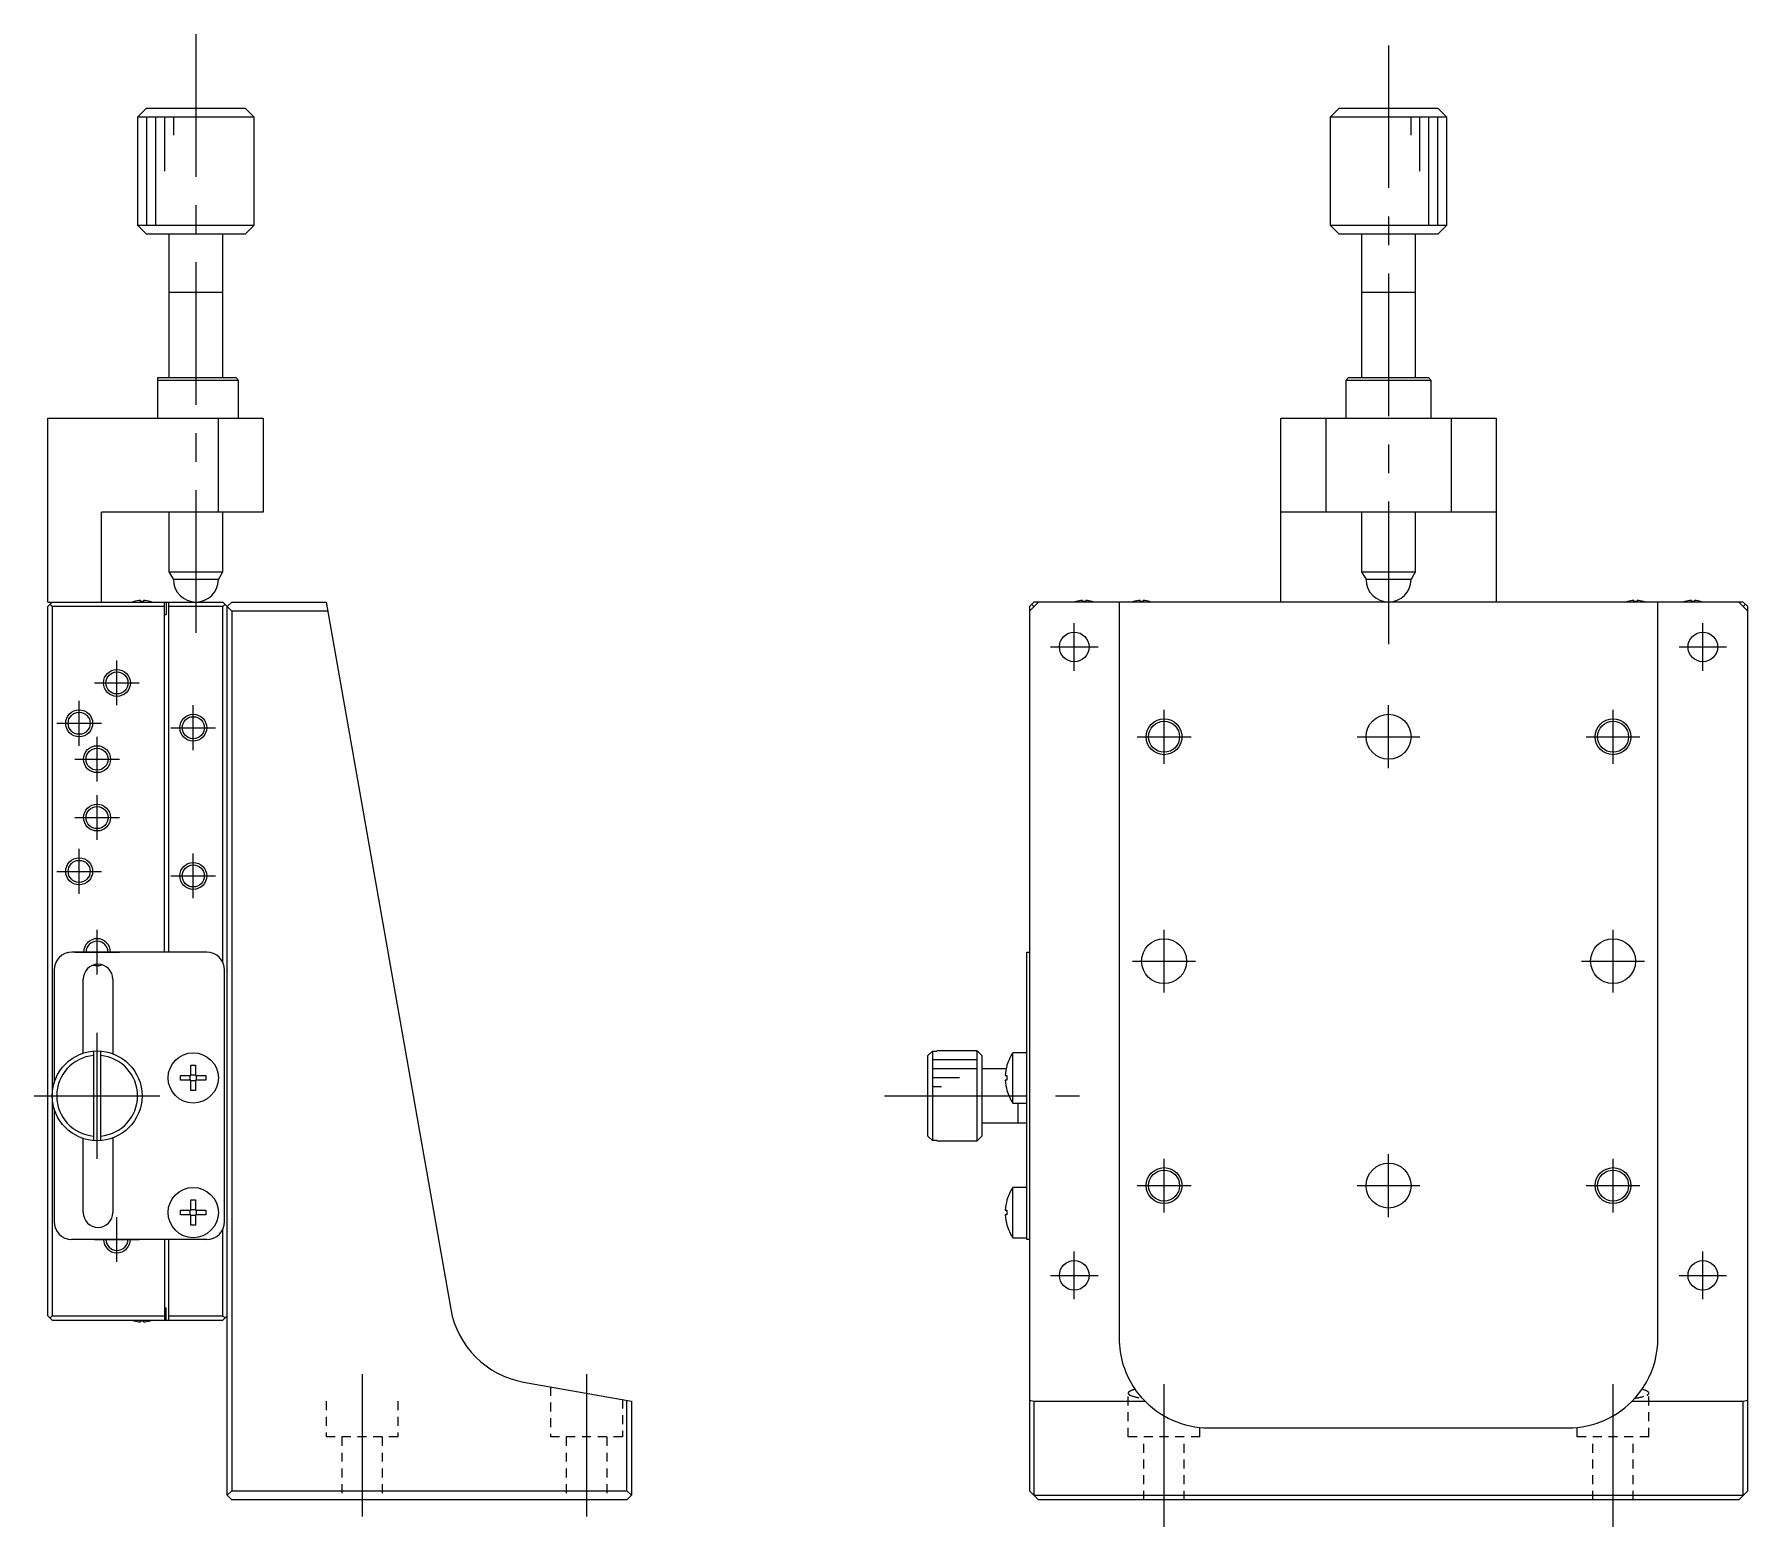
# Model space of a CAD drawing. Extents: x 0 to 426, y -8 to 382.
# Drawn here: x 234.7 to 425.6, y 124.1 to 290.4 of the extents above; entities that cross this region are included whole.
import ezdxf

# ---------------------------------------------------------------- set-up
doc = ezdxf.new("R2010")
doc.units = 0
doc.header["$LTSCALE"] = 0.5
doc.linetypes.add('CENTER', pattern=[50.8, 31.75, -6.35, 6.35, -6.35])
doc.linetypes.add('DASHED', pattern=[3.5, 2, -1.5])
for name, color, linetype in [('MSM_CENTER', 1, 'CENTER'), ('MSM_CONTINUOUS', 7, 'CONTINUOUS'), ('MSM_DASHED', 4, 'DASHED'), ('MSM_NARROW', 5, 'CONTINUOUS')]:
    doc.layers.add(name, color=color, linetype=linetype)

msp = doc.modelspace()

# ---------------------------------------------------------------- linework, layer by layer
at = {"layer": 'MSM_CENTER'}
for p, q in [((252.739056, 290.374843), (252.739056, 222.624843)), ((385.560376, 289.124843), (385.560376, 220.624843)), ((350.560376, 219.474843), (350.560376, 224.774843)), ((420.560376, 219.474843), (420.560376, 224.774843)), ((347.910376, 222.124843), (353.210376, 222.124843)), ((417.910376, 222.124843), (423.210376, 222.124843)), ((243.939056, 215.624843), (243.939056, 220.624843)), ((241.439056, 218.124843), (246.439056, 218.124843)), ((239.739056, 211.124843), (239.739056, 216.124843)), ((252.439056, 210.624843), (252.439056, 215.624843)), ((360.560376, 209.124843), (360.560376, 215.124843)), ((385.560376, 208.624843), (385.560376, 215.624843)), ((410.560376, 209.124843), (410.560376, 215.124843)), ((237.239056, 213.624843), (242.239056, 213.624843)), ((241.739056, 207.124843), (241.739056, 212.124843)), ((249.939056, 213.124843), (254.939056, 213.124843)), ((357.560376, 212.124843), (363.560376, 212.124843)), ((382.060376, 212.124843), (389.060376, 212.124843)), ((407.560376, 212.124843), (413.560376, 212.124843)), ((239.239056, 209.624843), (244.239056, 209.624843)), ((241.739056, 200.624843), (241.739056, 205.624843)), ((239.239056, 203.124843), (244.239056, 203.124843)), ((239.739056, 194.624843), (239.739056, 199.624843)), ((252.439056, 194.124843), (252.439056, 199.124843)), ((237.239056, 197.124843), (242.239056, 197.124843)), ((249.939056, 196.624843), (254.939056, 196.624843)), ((241.739056, 185.624843), (241.739056, 190.624843)), ((360.560376, 183.624843), (360.560376, 190.624843)), ((410.560376, 183.624843), (410.560376, 190.624843)), ((239.239056, 188.124843), (244.239056, 188.124843)), ((357.060376, 187.124843), (364.060376, 187.124843)), ((407.060376, 187.124843), (414.060376, 187.124843)), ((241.739056, 165.124843), (241.739056, 179.124843)), ((234.739056, 172.124843), (248.739056, 172.124843)), ((329.410376, 172.124843), (351.160376, 172.124843)), ((360.560376, 159.124843), (360.560376, 165.124843)), ((385.560376, 158.624843), (385.560376, 165.624843)), ((410.560376, 159.124843), (410.560376, 165.124843)), ((357.560376, 162.124843), (363.560376, 162.124843)), ((382.060376, 162.124843), (389.060376, 162.124843)), ((407.560376, 162.124843), (413.560376, 162.124843)), ((243.939056, 153.624843), (243.939056, 158.624843)), ((241.439056, 156.124843), (246.439056, 156.124843)), ((350.560376, 149.474843), (350.560376, 154.774843)), ((420.560376, 149.474843), (420.560376, 154.774843)), ((347.910376, 152.124843), (353.210376, 152.124843)), ((417.910376, 152.124843), (423.210376, 152.124843)), ((360.560376, 124.124843), (360.560376, 141.213006)), ((410.560376, 124.124843), (410.560376, 141.213006)), ((271.239056, 141.124843), (271.239056, 124.124843)), ((296.239056, 141.124843), (296.239056, 124.124843))]:
    msp.add_line(p, q, dxfattribs=at)
at = {"layer": 'MSM_CONTINUOUS'}
for p, q in [((247.239056, 282.124843), (246.239056, 281.124843)), ((246.239056, 281.124843), (246.239056, 269.124843)), ((259.239056, 281.124843), (246.239056, 281.124843)), ((247.239056, 282.124843), (258.239056, 282.124843)), ((259.239056, 281.124843), (258.239056, 282.124843)), ((259.239056, 269.124843), (259.239056, 281.124843)), ((380.060376, 282.124843), (379.060376, 281.124843)), ((379.060376, 281.124843), (379.060376, 269.124843)), ((392.060376, 281.124843), (379.060376, 281.124843)), ((380.060602, 282.124843), (391.060376, 282.124843)), ((392.060376, 281.124843), (391.060376, 282.124843)), ((392.060376, 269.124843), (392.060376, 281.124843)), ((246.239056, 269.124843), (259.239056, 269.124843)), ((246.239056, 269.124843), (247.239056, 268.124843)), ((258.239056, 268.124843), (259.239056, 269.124843)), ((379.060376, 269.124843), (392.060376, 269.124843)), ((379.060376, 269.124843), (380.060376, 268.124843)), ((391.060376, 268.124843), (392.060376, 269.124843)), ((258.239056, 268.124843), (247.239056, 268.124843)), ((249.739056, 268.124843), (249.739056, 252.124843)), ((255.739056, 252.124843), (255.739056, 268.124843)), ((391.060376, 268.124843), (380.060376, 268.124843)), ((382.560376, 268.124843), (382.560376, 252.124862)), ((388.560376, 252.124862), (388.560376, 268.124843)), ((255.739061, 261.624843), (249.739051, 261.624843)), ((388.560381, 261.624843), (382.560371, 261.624843)), ((248.489056, 252.124843), (257.189056, 252.124843)), ((248.489056, 247.624843), (248.489056, 252.124843)), ((257.489056, 251.824843), (257.189056, 252.124843)), ((381.110376, 252.124843), (380.810376, 251.824843)), ((381.110376, 252.124843), (390.010376, 252.124843)), ((390.310376, 251.824843), (390.010376, 252.124843)), ((257.489056, 251.824843), (248.489056, 251.824843)), ((257.489056, 247.624843), (257.489056, 251.824843)), ((390.310376, 251.824843), (380.810376, 251.824843)), ((380.810376, 251.824843), (380.810376, 247.624843)), ((390.310376, 247.624843), (390.310376, 251.824843)), ((236.239056, 227.124843), (236.239056, 247.624843)), ((236.239056, 247.624843), (260.239056, 247.624843)), ((255.239056, 237.124843), (255.239056, 247.624843)), ((260.239056, 247.624843), (260.239056, 237.124843)), ((373.560376, 227.124843), (373.560376, 247.624843)), ((373.560376, 247.624843), (397.560376, 247.624843)), ((378.560376, 247.624843), (378.560376, 237.124843)), ((392.560376, 237.124843), (392.560376, 247.624843)), ((397.560376, 247.624843), (397.560376, 227.124843)), ((242.239056, 227.124843), (242.239056, 237.124843)), ((260.239056, 237.124843), (242.239056, 237.124843)), ((249.739056, 237.124843), (249.739056, 230.490868)), ((255.739056, 230.490868), (255.739056, 237.124843)), ((397.560376, 237.124843), (373.560376, 237.124843)), ((382.560376, 237.124823), (382.560376, 230.490868)), ((388.560376, 230.490868), (388.560376, 237.124823)), ((249.739056, 230.490868), (255.739056, 230.490868)), ((249.739056, 230.490868), (250.239056, 229.624843)), ((255.239056, 229.624843), (250.239056, 229.624843)), ((255.239056, 229.624843), (255.739056, 230.490868)), ((382.560376, 230.490868), (388.560376, 230.490868)), ((382.560376, 230.490868), (383.060376, 229.624843)), ((388.060376, 229.624843), (383.060376, 229.624843)), ((388.060376, 229.624843), (388.560376, 230.490868)), ((236.239056, 227.124843), (255.739056, 227.124843)), ((236.239056, 226.624843), (236.739056, 227.124843)), ((245.852695, 227.194364), (245.85044, 227.198987)), ((246.559056, 227.194364), (246.559056, 227.314701)), ((246.919056, 227.194364), (246.559056, 227.194364)), ((246.919056, 227.314701), (246.919056, 227.194364)), ((247.627672, 227.198987), (247.625417, 227.194364)), ((249.239056, 188.124843), (249.239056, 227.124843)), ((249.439056, 227.124843), (249.439056, 225.724843)), ((249.739056, 188.124843), (249.739056, 227.124843)), ((255.739056, 227.124843), (256.739056, 226.124843)), ((256.739056, 227.124843), (256.239056, 226.624843)), ((256.739056, 227.124843), (267.239056, 227.124843)), ((267.239056, 227.124843), (281.128812, 148.352124)), ((346.560376, 227.124843), (345.560376, 226.124843)), ((346.060376, 227.124843), (345.560376, 226.624843)), ((425.060376, 227.124843), (346.060376, 227.124843)), ((350.774015, 227.194364), (350.77176, 227.198987)), ((351.480376, 227.194364), (351.480376, 227.314701)), ((351.840376, 227.194364), (351.480376, 227.194364)), ((351.840376, 227.314701), (351.840376, 227.194364)), ((352.548992, 227.198987), (352.546738, 227.194364)), ((355.560376, 227.124843), (355.560376, 145.124843)), ((357.174015, 227.194364), (357.17176, 227.198987)), ((357.880376, 227.194364), (357.880376, 227.314701)), ((358.240376, 227.194364), (357.880376, 227.194364)), ((358.240376, 227.314701), (358.240376, 227.194364)), ((358.948992, 227.198987), (358.946738, 227.194364)), ((412.174015, 227.194364), (412.17176, 227.198987)), ((412.880376, 227.194364), (412.880376, 227.314701)), ((413.240376, 227.194364), (412.880376, 227.194364)), ((413.240376, 227.314701), (413.240376, 227.194364)), ((413.948992, 227.198987), (413.946738, 227.194364)), ((415.560376, 145.124843), (415.560376, 227.124843)), ((418.574015, 227.194364), (418.57176, 227.198987)), ((419.280376, 227.194364), (419.280376, 227.314701)), ((419.640376, 227.194364), (419.280376, 227.194364)), ((419.640376, 227.314701), (419.640376, 227.194364)), ((420.348992, 227.198987), (420.346738, 227.194364)), ((425.560376, 226.124843), (424.560376, 227.124843)), ((425.560376, 226.624843), (425.060376, 227.124843)), ((236.239056, 147.624843), (236.239056, 226.624843)), ((236.739056, 226.624843), (236.489056, 226.874843)), ((249.239056, 226.624843), (236.739056, 226.624843)), ((236.739056, 226.624843), (236.739056, 147.624843)), ((249.239056, 225.724843), (249.439056, 225.724843)), ((255.739056, 226.624843), (249.739056, 226.624843)), ((255.739056, 226.624843), (255.989056, 226.874843)), ((255.739056, 186.996622), (255.739056, 226.624843)), ((256.239056, 127.624843), (256.239056, 226.624843)), ((256.739056, 226.124843), (256.739056, 128.124843)), ((267.415383, 226.124843), (256.739056, 226.124843)), ((345.560376, 226.624843), (345.560376, 128.124843)), ((345.810376, 226.874843), (346.060376, 226.624843)), ((425.060376, 226.624843), (425.310376, 226.874843)), ((425.560376, 128.124843), (425.560376, 226.624843)), ((253.939056, 188.124843), (238.939056, 188.124843)), ((345.260376, 188.124843), (345.560376, 188.124843)), ((345.260376, 156.124843), (345.260376, 188.124843)), ((236.939056, 186.124843), (236.939056, 173.524843)), ((240.189056, 176.878525), (240.189056, 185.124843)), ((243.489056, 185.124843), (243.489056, 176.808591)), ((255.939056, 158.124843), (255.939056, 186.124843)), ((241.339056, 177.108817), (241.339056, 167.140868)), ((242.139056, 167.140868), (242.139056, 177.108817)), ((334.260376, 176.60703), (334.760376, 177.108817)), ((334.260376, 167.642656), (334.260376, 176.60703)), ((334.760376, 177.108817), (334.760376, 167.140868)), ((334.760376, 177.108817), (335.260376, 177.108817)), ((335.260376, 177.108817), (335.260376, 177.124843)), ((339.760376, 177.124843), (335.260376, 177.124843)), ((339.760376, 167.124843), (339.760376, 177.124843)), ((340.260376, 176.624843), (339.760376, 177.124843)), ((340.260376, 176.624843), (340.260376, 167.624843)), ((345.260376, 176.924843), (343.717913, 176.924843)), ((343.717913, 171.324843), (343.717913, 176.924843)), ((251.039917, 174.384843), (252.179056, 174.384843)), ((251.039917, 173.864843), (251.039917, 174.384843)), ((252.179056, 173.864843), (251.039917, 173.864843)), ((252.109614, 173.864843), (252.109614, 174.384843)), ((252.179056, 175.523982), (252.699056, 175.523982)), ((252.179056, 174.384843), (252.179056, 175.523982)), ((252.179056, 174.454284), (252.699056, 174.454284)), ((252.179056, 172.725703), (252.179056, 173.864843)), ((252.699056, 173.795401), (252.179056, 173.795401)), ((252.699056, 175.523982), (252.699056, 174.384843)), ((252.699056, 174.384843), (253.838195, 174.384843)), ((252.699056, 173.864843), (252.699056, 172.725703)), ((253.838195, 173.864843), (252.699056, 173.864843)), ((252.768498, 174.384843), (252.768498, 173.864843)), ((253.838195, 174.384843), (253.838195, 173.864843)), ((342.968301, 175.124843), (340.260376, 175.124843)), ((342.873915, 174.384843), (343.067172, 174.384843)), ((343.067172, 173.864843), (342.873915, 173.864843)), ((343.061003, 175.52699), (343.067172, 175.523982)), ((343.067172, 174.384843), (343.067172, 173.864843)), ((252.699056, 172.725703), (252.179056, 172.725703)), ((343.067172, 172.725703), (343.061003, 172.722695)), ((236.939056, 170.724843), (236.939056, 158.124843)), ((343.717913, 171.324843), (345.260376, 171.324843)), ((344.260376, 171.324843), (344.260376, 169.124843)), ((340.260376, 169.124843), (345.260376, 169.124843)), ((240.189056, 159.124843), (240.189056, 167.37116)), ((243.489056, 167.441094), (243.489056, 159.124843)), ((334.760376, 167.140868), (334.260376, 167.642656)), ((335.260376, 167.140868), (334.760376, 167.140868)), ((335.260376, 167.124843), (335.260376, 167.140868)), ((335.260376, 167.124843), (339.760376, 167.124843)), ((339.760376, 167.124843), (340.260376, 167.624843)), ((252.179056, 160.523982), (252.699056, 160.523982)), ((252.179056, 159.384843), (252.179056, 160.523982)), ((252.699056, 160.523982), (252.699056, 159.384843)), ((343.061003, 160.52699), (343.067172, 160.523982)), ((345.260376, 161.924843), (343.717913, 161.924843)), ((343.717913, 156.324843), (343.717913, 161.924843)), ((251.039917, 159.384843), (252.179056, 159.384843)), ((251.039917, 158.864843), (251.039917, 159.384843)), ((252.179056, 158.864843), (251.039917, 158.864843)), ((252.109614, 158.864843), (252.109614, 159.384843)), ((252.179056, 159.454284), (252.699056, 159.454284)), ((252.179056, 157.725703), (252.179056, 158.864843)), ((252.699056, 158.795401), (252.179056, 158.795401)), ((252.699056, 159.384843), (253.838195, 159.384843)), ((252.699056, 158.864843), (252.699056, 157.725703)), ((253.838195, 158.864843), (252.699056, 158.864843)), ((252.768498, 159.384843), (252.768498, 158.864843)), ((253.838195, 159.384843), (253.838195, 158.864843)), ((342.873915, 159.384843), (343.067172, 159.384843)), ((343.067172, 158.864843), (342.873915, 158.864843)), ((343.067172, 159.384843), (343.067172, 158.864843)), ((252.699056, 157.725703), (252.179056, 157.725703)), ((255.739056, 147.624843), (255.739056, 157.253063)), ((343.067172, 157.725703), (343.061003, 157.722695)), ((253.939056, 156.124843), (238.939056, 156.124843)), ((249.239056, 156.124843), (249.239056, 147.124843)), ((249.739056, 147.124843), (249.739056, 156.124843)), ((343.717913, 156.324843), (345.260376, 156.324843)), ((345.560376, 156.124843), (345.260376, 156.124843)), ((236.739056, 147.124843), (236.239056, 147.624843)), ((236.489056, 147.374843), (236.739056, 147.624843)), ((236.739056, 147.624843), (249.239056, 147.624843)), ((236.739056, 147.124843), (255.739056, 147.124843)), ((245.85044, 147.050699), (245.852695, 147.055321)), ((246.559056, 147.055321), (246.919056, 147.055321)), ((246.559056, 146.934984), (246.559056, 147.055321)), ((246.919056, 147.055321), (246.919056, 146.934984)), ((247.625417, 147.055321), (247.627672, 147.050699)), ((249.239056, 148.524843), (249.439056, 148.524843)), ((249.439056, 147.124843), (249.439056, 148.524843)), ((249.739056, 147.624843), (255.739056, 147.624843)), ((255.989056, 147.374843), (255.739056, 147.624843)), ((256.239056, 147.624843), (255.739056, 147.124843)), ((289.240407, 140.240528), (301.239056, 138.124843)), ((358.110205, 138.454389), (357.343378, 139.425636)), ((413.010547, 138.454389), (413.777374, 139.425636)), ((300.739056, 128.124843), (300.739056, 138.213006)), ((301.239056, 138.124843), (301.239056, 127.624843)), ((345.560376, 138.213006), (346.060376, 138.124843)), ((346.060376, 138.124843), (346.060376, 127.624843)), ((346.060376, 138.124843), (358.418948, 138.124843)), ((412.701805, 138.124843), (425.060376, 138.124843)), ((425.060376, 138.124843), (425.560376, 138.213006)), ((425.060376, 127.624843), (425.060376, 138.124843)), ((365.560376, 135.124843), (405.560376, 135.124843)), ((256.739056, 128.124843), (256.239056, 127.624843)), ((256.739056, 128.124843), (300.739056, 128.124843)), ((301.239056, 127.624843), (300.739056, 128.124843)), ((346.560376, 127.124843), (345.560376, 128.124843)), ((425.560376, 128.124843), (424.560376, 127.124843)), ((256.239056, 127.624843), (256.739056, 127.124843)), ((300.739056, 127.124843), (256.739056, 127.124843)), ((300.739056, 127.124843), (301.239056, 127.624843)), ((346.060376, 127.624843), (425.060376, 127.624843)), ((424.560376, 127.124843), (346.560376, 127.124843))]:
    msp.add_line(p, q, dxfattribs=at)
for centre, radius in [((350.560376, 222.124843), 1.65), ((420.560376, 222.124843), 1.65), ((243.939056, 218.124843), 1.2295), ((239.739056, 213.624843), 1.2295), ((252.439056, 213.124843), 1.2295), ((360.560376, 212.124843), 1.7295), ((385.560376, 212.124843), 2.5), ((410.560376, 212.124843), 1.7295), ((241.739056, 209.624843), 1.2295), ((241.739056, 203.124843), 1.2295), ((239.739056, 197.124843), 1.2295), ((252.439056, 196.624843), 1.2295), ((360.560376, 187.124843), 2.5), ((410.560376, 187.124843), 2.5), ((241.739056, 172.124843), 5), ((252.439056, 174.124843), 2.8), ((385.560376, 162.124843), 2.5), ((360.560376, 162.124843), 1.7295), ((410.560376, 162.124843), 1.7295), ((252.439056, 159.124843), 2.8), ((350.560376, 152.124843), 1.65), ((420.560376, 152.124843), 1.65)]:
    msp.add_circle(centre, radius, dxfattribs=at)
for centre, radius, start, end in [((252.739056, 229.624843), 2.5, 180, 0), ((385.560376, 229.624843), 2.5, 180, 0), ((246.739056, 224.124843), 3.2, 106.122533, 110.364135), ((246.739056, 224.124843), 3.194933, 93.229709, 106.106712), ((246.739056, 224.124843), 3.194933, 73.893288, 86.770291), ((246.739056, 224.124843), 3.2, 69.635865, 73.877467), ((351.660376, 224.124843), 3.2, 106.122533, 110.364135), ((351.660376, 224.124843), 3.194933, 93.229709, 106.106712), ((351.660376, 224.124843), 3.194933, 73.893288, 86.770291), ((351.660376, 224.124843), 3.2, 69.635865, 73.877467), ((358.060376, 224.124843), 3.2, 106.122533, 110.364135), ((358.060376, 224.124843), 3.194933, 93.229709, 106.106712), ((358.060376, 224.124843), 3.194933, 73.893288, 86.770291), ((358.060376, 224.124843), 3.2, 69.635865, 73.877467), ((413.060376, 224.124843), 3.2, 106.122533, 110.364135), ((413.060376, 224.124843), 3.194933, 93.229709, 106.106712), ((413.060376, 224.124843), 3.194933, 73.893288, 86.770291), ((413.060376, 224.124843), 3.2, 69.635865, 73.877467), ((419.460376, 224.124843), 3.2, 106.122533, 110.364135), ((419.460376, 224.124843), 3.194933, 93.229709, 106.106712), ((419.460376, 224.124843), 3.194933, 73.893288, 86.770291), ((419.460376, 224.124843), 3.2, 69.635865, 73.877467), ((241.739056, 188.124843), 1.2295, 0, 180), ((238.939056, 186.124843), 2, 90, 180), ((253.939056, 186.124843), 2, 0, 90), ((241.839056, 185.124843), 1.65, 0, 180), ((241.739056, 172.124843), 4.5, 95.099689, 264.900311), ((241.739056, 172.124843), 4.5, 275.099689, 84.900311), ((347.860376, 174.124843), 5, 145.944202, 163.714157), ((347.860376, 174.124843), 4.993235, 163.727445, 177.015233), ((347.860376, 174.124843), 4.993235, 182.984767, 196.272555), ((347.860376, 174.124843), 5, 196.285843, 214.055798), ((347.860376, 159.124843), 4.993235, 163.727445, 177.015233), ((347.860376, 159.124843), 5, 145.944202, 163.714157), ((241.839056, 159.124843), 1.65, 180, 0), ((347.860376, 159.124843), 4.993235, 182.984767, 196.272555), ((238.939056, 158.124843), 2, 180, 270), ((253.939056, 158.124843), 2, 270, 0), ((347.860376, 159.124843), 5, 196.285843, 214.055798), ((243.939056, 156.124843), 1.2295, 180, 0), ((246.739056, 150.124843), 3.2, 249.635865, 253.877467), ((246.739056, 150.124843), 3.194933, 253.893288, 266.770291), ((246.739056, 150.124843), 3.194933, 273.229709, 286.106712), ((246.739056, 150.124843), 3.2, 286.122533, 290.364135), ((290.976889, 150.088606), 10, 190, 260), ((365.560376, 145.124843), 10, 180, 214.744691), ((405.560356, 145.124848), 10.00002, 330.762493, 359.99997), ((405.560376, 145.124843), 10, 325.255309, 330.762462), ((365.560376, 145.124843), 10, 221.886877, 270), ((405.560376, 145.124843), 10, 270, 318.113123)]:
    msp.add_arc(centre, radius, start, end, dxfattribs=at)
at = {"layer": 'MSM_DASHED'}
for p, q in [((292.239056, 139.711785), (292.239056, 134.124843)), ((267.239056, 138.124843), (267.239056, 134.124843)), ((275.239056, 138.124843), (275.239056, 134.124843)), ((300.239056, 138.30117), (300.239056, 134.124843)), ((356.560376, 134.124843), (356.560376, 139.006477)), ((414.560376, 134.124843), (414.560376, 139.006478)), ((275.239056, 134.124843), (267.239056, 134.124843)), ((268.989056, 134.124843), (268.989056, 127.124843)), ((273.489056, 134.124843), (273.489056, 127.124843)), ((300.239056, 134.124843), (292.239056, 134.124843)), ((293.989056, 134.124843), (293.989056, 127.124843)), ((298.489056, 134.124843), (298.489056, 127.124843)), ((364.560376, 134.124843), (356.560376, 134.124843)), ((358.310376, 127.124843), (358.310376, 134.124843)), ((362.810376, 127.124843), (362.810376, 134.124843)), ((364.560376, 134.124843), (364.560376, 135.174968)), ((406.560376, 134.124843), (406.560376, 135.174968)), ((414.560376, 134.124843), (406.560376, 134.124843)), ((408.310376, 127.124843), (408.310376, 134.124843)), ((412.810376, 127.124843), (412.810376, 134.124843))]:
    msp.add_line(p, q, dxfattribs=at)
for centre, radius, start, end in [((357.679558, 137.565844), 1.889933, 100.24624336, 123.28641871), ((413.441194, 137.565844), 1.889933, 56.71358129, 79.75375664), ((356.786243, 138.967279), 0.229243, 128.89062168, 170.15473256), ((356.914774, 139.123358), 0.373175, 198.25265881, 251.34371673), ((358.66847, 143.63437), 5.212726, 248.94116384, 263.88232017), ((412.452282, 143.63437), 5.212726, 276.11767983, 291.05883616), ((414.205978, 139.123358), 0.373175, 288.65628327, 341.74734119), ((414.334509, 138.967279), 0.229243, 9.84526744, 51.10937832)]:
    msp.add_arc(centre, radius, start, end, dxfattribs=at)
at = {"layer": 'MSM_NARROW'}
for p, q in [((247.239056, 281.124843), (247.239056, 269.124843)), ((248.239056, 281.124843), (248.239056, 269.124843)), ((249.239056, 281.124843), (249.239056, 275.124843)), ((250.239056, 281.124843), (250.239056, 279.124843)), ((388.060376, 279.124843), (388.060376, 281.124843)), ((389.060376, 275.124843), (389.060376, 281.124843)), ((390.060376, 269.124843), (390.060376, 281.124843)), ((391.060376, 269.124843), (391.060376, 281.124843)), ((339.760376, 176.124843), (334.760376, 176.124843)), ((339.760376, 175.124843), (334.760376, 175.124843)), ((337.760376, 174.124843), (334.760376, 174.124843)), ((335.760376, 173.124843), (334.760376, 173.124843))]:
    msp.add_line(p, q, dxfattribs=at)
for centre, radius in [((243.939056, 218.124843), 1.5), ((239.739056, 213.624843), 1.5), ((252.439056, 213.124843), 1.5), ((360.560376, 212.124843), 2), ((410.560376, 212.124843), 2), ((241.739056, 209.624843), 1.5), ((241.739056, 203.124843), 1.5), ((239.739056, 197.124843), 1.5), ((252.439056, 196.624843), 1.5), ((360.560376, 162.124843), 2), ((410.560376, 162.124843), 2)]:
    msp.add_circle(centre, radius, dxfattribs=at)
for centre, start, end in [((241.739056, 188.124843), 0, 180), ((241.739056, 188.124843), 253.36602452, 290.45228035), ((243.939056, 156.124843), 180, 0)]:
    msp.add_arc(centre, 1.5, start, end, dxfattribs=at)

doc.saveas('drawing.dxf')
